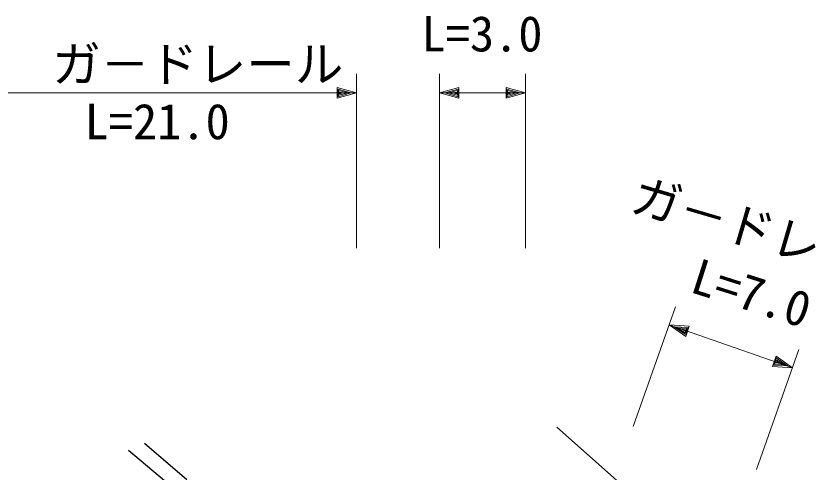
# Model space of a CAD drawing. Units: millimetres, scale not verified. Extents: x 40000 to 680000, y 20000 to 380000.
# Drawn here: x 454062 to 495095, y 321117 to 344629 of the extents above; entities that cross this region are included whole.
import ezdxf
from ezdxf.enums import TextEntityAlignment as Align

# ---------------------------------------------------------------- set-up
doc = ezdxf.new("R2010")
doc.units = ezdxf.units.MM
doc.header["$LTSCALE"] = 1000
doc.layers.add('S-BGD', color=7, linetype='Continuous', lineweight=25)
doc.layers.add('S-STR-HTXT', color=7, linetype='Continuous', lineweight=13)
doc.styles.add('ＭＳ ゴシック', font='')
doc.styles.get('ＭＳ ゴシック').set_extended_font_data('MS Gothic')

msp = doc.modelspace()

# ---------------------------------------------------------------- linework, layer by layer
at = {"layer": 'S-BGD'}
for p, q in [((486464, 319417), (481944, 323428)), ((460688, 322611), (462872, 320732)), ((459864, 322243), (462048, 320405))]:
    msp.add_line(p, q, dxfattribs=at)
at = {"layer": 'S-STR-HTXT'}
for p, q in [((471622, 341651), (471622, 332661)), ((475894, 332661), (475894, 341651)), ((480323, 341651), (480323, 332661)), ((451261, 340660), (471622, 340660)), ((470622, 340382), (470622, 340937)), ((470622, 340937), (471622, 340660)), ((471622, 340660), (470622, 340382)), ((470662, 340461), (470662, 340858)), ((470662, 340858), (471342, 340660)), ((471342, 340660), (470662, 340461)), ((470702, 340541), (470702, 340779)), ((470702, 340779), (471182, 340660)), ((471182, 340660), (470702, 340541)), ((470742, 340620), (470742, 340699)), ((470742, 340699), (470942, 340660)), ((470942, 340660), (470742, 340620)), ((475894, 340660), (476894, 340937)), ((475894, 340660), (480323, 340660)), ((476894, 340382), (475894, 340660)), ((476174, 340660), (476854, 340858)), ((476854, 340461), (476174, 340660)), ((476334, 340660), (476814, 340779)), ((476814, 340541), (476334, 340660)), ((476574, 340660), (476774, 340699)), ((476774, 340620), (476574, 340660)), ((476774, 340699), (476774, 340620)), ((476814, 340779), (476814, 340541)), ((476854, 340858), (476854, 340461)), ((476894, 340937), (476894, 340382)), ((479323, 340382), (479323, 340937)), ((479323, 340937), (480323, 340660)), ((480323, 340660), (479323, 340382)), ((479363, 340461), (479363, 340858)), ((479363, 340858), (480043, 340660)), ((480043, 340660), (479363, 340461)), ((479403, 340541), (479403, 340779)), ((479403, 340779), (479883, 340660)), ((479883, 340660), (479403, 340541)), ((479443, 340620), (479443, 340699)), ((479443, 340699), (479643, 340660)), ((479643, 340660), (479443, 340620)), ((485880, 323461), (488061, 329640)), ((487730, 328704), (494090, 326496)), ((487730, 328704), (488766, 328638)), ((488581, 328114), (487730, 328704)), ((487994, 328612), (488702, 328576)), ((488570, 328202), (487994, 328612)), ((488145, 328559), (488638, 328515)), ((488559, 328290), (488145, 328559)), ((488372, 328481), (488574, 328453)), ((488547, 328378), (488372, 328481)), ((488574, 328453), (488547, 328378)), ((488638, 328515), (488559, 328290)), ((488702, 328576), (488570, 328202)), ((488766, 328638), (488581, 328114)), ((494420, 327432), (492239, 321253)), ((493053, 326562), (493238, 327086)), ((493238, 327086), (494090, 326496)), ((493117, 326623), (493250, 326998)), ((493825, 326588), (493117, 326623)), ((493182, 326685), (493261, 326910)), ((493674, 326640), (493182, 326685)), ((493246, 326747), (493272, 326822)), ((493448, 326719), (493246, 326747)), ((493250, 326998), (493825, 326588)), ((493261, 326910), (493674, 326640)), ((493272, 326822), (493448, 326719)), ((494090, 326496), (493053, 326562))]:
    msp.add_line(p, q, dxfattribs=at)

# ---------------------------------------------------------------- texts
at = {"layer": 'S-STR-HTXT', "style": 'ＭＳ ゴシック'}
for s, p in [('L=3.0', (474966, 342246)), ('ガ－ドレール', (455935, 340680)), ('L=21.0', (457602, 337723))]:
    msp.add_text(s, height=1833, dxfattribs=at).set_placement(p, align=Align.BOTTOM_LEFT)
for s, rotation, p in [('ガ－ドレール', 343.629, (485490, 334070)), ('L=7.0', 342.338, (488560, 329895))]:
    msp.add_text(s, height=1833, rotation=rotation, dxfattribs=at).set_placement(p, align=Align.BOTTOM_LEFT)

doc.saveas('drawing.dxf')
